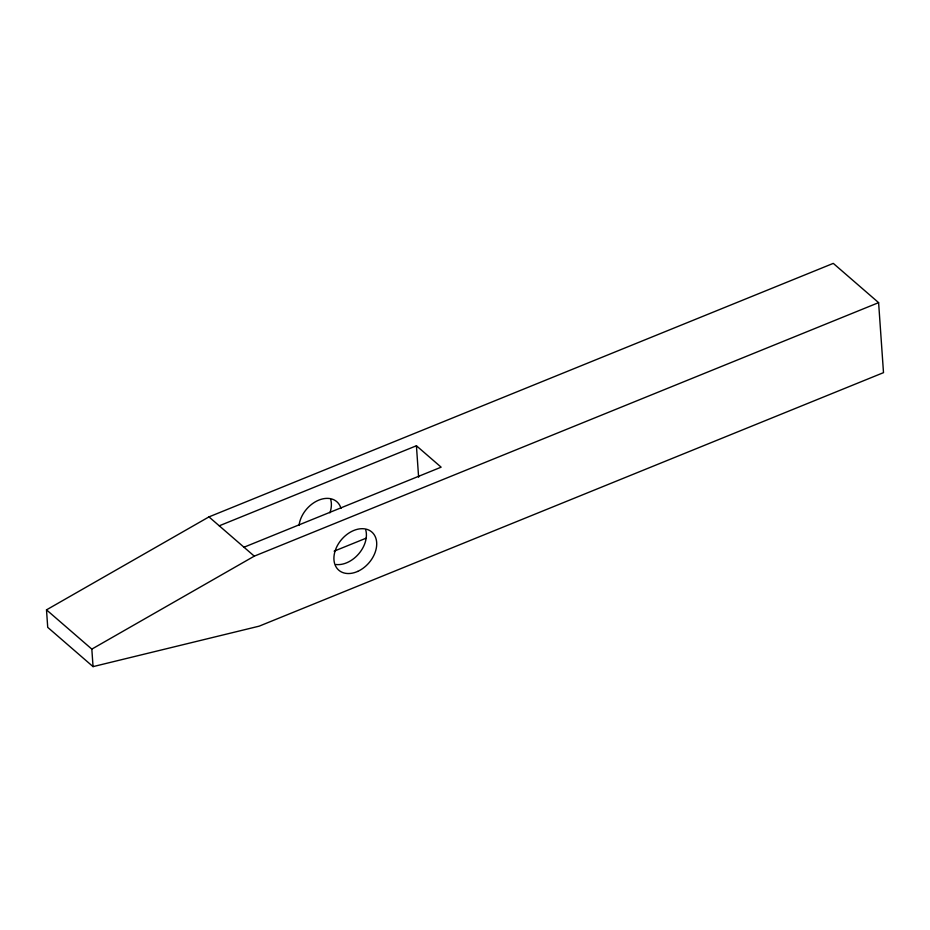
<?xml version="1.0" encoding="UTF-8"?>
<svg xmlns="http://www.w3.org/2000/svg" width="930" height="930" viewBox="0 0 930 930"><rect width="100%" height="100%" fill="white"/><g stroke="black" fill="none" stroke-linecap="round" stroke-linejoin="round"><path stroke-width="1.4" d="M46.5 609.859L208.959 516.894L833.28 263.376L878.606 302.645L883.5 372.651L259.179 626.157L93.047 666.624L47.721 627.355L46.5 609.859L91.826 649.117L93.047 666.624M91.826 649.117L254.285 556.152L878.606 302.645M219.259 525.81L416.419 445.761L441.134 467.174L243.986 547.224M334.137 551.165L366.327 538.098M208.959 516.894L254.285 556.152M416.419 445.761L418.616 477.195M330.696 499.468A25.25 17.996 -49.1 0 1 329.929 512.825M299.03 525.438A25.25 17.996 -49.1 0 1 318.839 500.108A25.25 17.996 -49.1 0 1 340.996 508.396M365.711 529.809A25.25 17.996 -49.1 0 1 358.736 553.838A25.25 17.996 -49.1 0 1 335.986 564.51M357.643 571.427A25.25 17.996 -49.1 0 0 372.57 532.716A25.25 17.996 -49.1 0 0 335.707 549.235A25.25 17.996 -49.1 0 0 357.643 571.427"/></g></svg>
